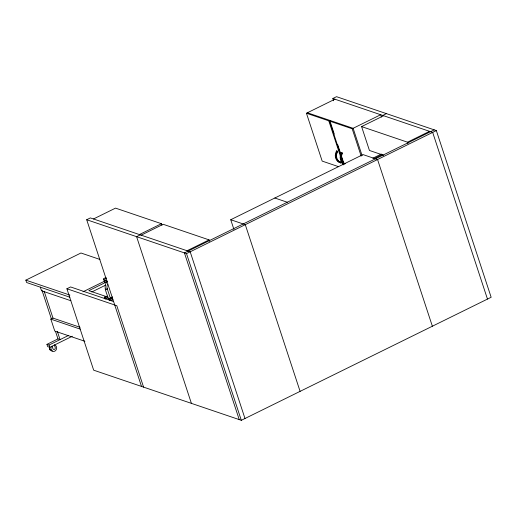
<?xml version="1.0" encoding="UTF-8"?>
<svg xmlns="http://www.w3.org/2000/svg" width="517" height="517" viewBox="0 0 517 517"><rect width="100%" height="100%" fill="white"/><g stroke="black" fill="none" stroke-linecap="round" stroke-linejoin="round"><path stroke-width="0.78" d="M106.657 282.069C102.851 287.458 107.174 293.734 108.538 299.143A1.105 0.362 -18.2 0 0 109.979 298.871A1.105 0.362 -18.2 0 0 110.373 298.238L107.271 288.803A5.525 4.795 -71.2 0 1 107.446 284.596M141.503 386.419L86.694 219.725L90.365 217.915L190.185 251.805L244.987 418.505M333.607 100.783L332.851 98.495L336.528 96.685L436.342 130.581L491.15 297.275L241.316 420.315L93.674 370.178L66.9 288.757L70.577 286.948L113.675 301.585M338.564 166.661L322.175 161.097L306.439 113.236L334.932 99.199M93.487 218.975L115.53 208.118L161.446 223.706L161.937 225.199M306.439 113.236L328.793 120.823L329.73 120.364M343.805 164.393L329.568 121.088L330.512 120.629M69.905 297.223L26.632 282.528L25.85 280.143L80.962 253L99.943 259.45M329.568 121.088L352.187 128.765L380.68 114.735L381.43 117.016M139.403 234.563L161.446 223.706M140.275 234.86L136.598 236.67L191.406 403.37M382.761 115.44L386.432 113.63M141.147 235.157L163.191 224.3L209.107 239.894L209.598 241.387M383.743 155.326L369.442 150.466L361.59 126.594L383.633 115.737M82.985 291.801L104.453 281.229M233.917 229.399L230.737 219.725L362.999 154.583L377.559 159.527L432.367 326.227M107.568 281.422L88.84 290.651L105.953 296.461M91.787 291.969L105.474 285.229M372.815 158.228L381.352 154.027M374.004 158.641L382.47 154.467M187.064 250.745L209.107 239.894M361.59 126.594L407.506 142.188L429.549 131.331M434.261 129.87L184.427 252.91L239.235 419.61M84.885 341.285L54.77 331.061L50.853 319.151L52.986 318.104L80.09 327.306M86.694 219.725L186.508 253.614L436.342 130.581M110.412 297.973L112.577 296.913M110.935 298.154L112.376 297.443M72.328 336.244L49.794 347.346L47.713 346.642L46.957 344.341L57.982 338.913L60.056 339.624L57.387 331.487M46.957 344.341L49.037 345.046L68.593 335.417M332.851 98.495L432.671 132.391L487.473 299.084M307.376 112.771L353.124 128.306L362.12 155.656M336.548 150.88L337.233 151.113L337.485 151.869A7.335 6.366 -71.2 0 0 340.91 162.286L341.149 163.017L340.464 162.784A8.149 7.076 -71.2 0 1 336.548 150.88L336.793 151.636L337.485 151.869M345.253 163.773A7.335 6.366 -71.2 0 1 342.351 153.523L342.105 152.767L341.42 152.534A8.149 7.076 -71.2 0 0 343.766 163.857M341.666 153.29L342.351 153.523M337.427 160.289A7.335 6.366 -71.2 0 0 340.225 162.054L340.91 162.286M274.824 198.011L287.303 202.25M230.737 219.725L245.291 224.669L300.099 391.363M104.615 280.233L107.646 281.261M66.9 288.757L116.81 305.702L143.577 387.13M25.85 280.143L69.885 295.097M70.881 300.732L41.515 290.761L40.294 287.045M50.853 319.151L80.213 329.122M49.548 349.065L51.073 349.582M407.506 142.188L407.997 143.674M352.187 128.765L361.176 156.121M330.479 122.639L334.228 134.039M337.724 144.67L340.974 154.551M341.724 156.825L343.469 162.144M328.793 120.823L340.529 156.535M341.033 158.053L343.275 164.891M340.225 162.054L340.464 162.784M186.508 253.614L241.316 420.315M103.613 279.251L104.55 282.101M109.578 299.388L109.972 300.571M104.453 297.65L104.848 298.832A1.654 0.536 -18.2 0 0 107.174 298.328A1.654 0.536 -18.2 0 0 107.349 297.43M44.152 291.245L52.986 318.104M41.922 290.076L51.454 319.073M55.468 331.281L57.982 338.913M54.408 345.072L55.222 347.553A1.383 1.196 -71.2 0 1 54.485 349.356A1.383 1.196 -71.2 0 1 52.928 348.684L52.114 346.203M49.037 345.046L49.794 347.346M341.149 163.017A8.149 7.076 -71.2 0 1 337.233 151.113M344.451 164.089A8.149 7.076 -71.2 0 1 342.105 152.767M345.091 163.708A7.335 6.366 -71.2 0 1 344.057 163.314M343.579 163.042A7.335 6.366 -71.2 0 1 342.299 161.944M107.252 288.764A1.105 0.362 -18.2 0 1 106.857 289.391A1.105 0.362 -18.2 0 1 105.416 289.669A1.105 0.362 -18.2 0 1 105.817 289.042M106.87 288.738A1.105 0.362 -18.2 0 1 107.09 288.732M108.538 299.143A1.105 0.362 -18.2 0 1 108.938 298.516M112.544 298.257A1.654 0.536 -18.2 0 1 110.276 299.421A1.654 0.536 -18.2 0 1 109.953 298.567A1.654 0.536 -18.2 0 1 112.493 298.122M112.874 299.601A1.654 0.536 -18.2 0 1 111.336 300.461A1.654 0.536 -18.2 0 1 109.817 300.48M104.641 298.606A1.654 0.536 -18.2 0 1 104.699 298.445M106.353 278.463A1.654 0.536 -18.2 0 1 103.962 279.303A1.654 0.536 -18.2 0 1 103.982 278.43A1.654 0.536 -18.2 0 1 106.366 277.894M107.29 281.313A1.654 0.536 -18.2 0 1 104.951 282.153A1.654 0.536 -18.2 0 1 104.815 281.345M105.358 280.867A1.105 0.956 -71.2 0 1 105.119 280.802M104.906 280.666A1.105 0.956 -71.2 0 1 104.731 280.472M52.495 350.907A3.264 2.831 -71.2 0 1 49.432 347.424M54.304 345.039A3.264 2.831 -71.2 0 1 56.482 349.104A3.264 2.831 -71.2 0 1 52.327 351.153A3.264 2.831 -71.2 0 1 51.59 346.377M105.029 297.689A1.654 0.536 -18.2 0 0 107.413 296.512A1.654 0.536 -18.2 0 0 105.054 296.706A1.654 0.536 -18.2 0 0 105.029 297.689"/></g></svg>
